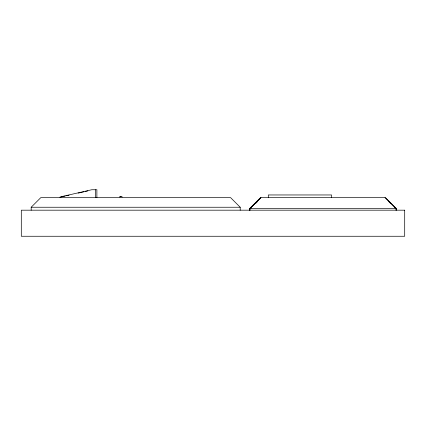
<?xml version="1.0" encoding="UTF-8"?>
<svg xmlns="http://www.w3.org/2000/svg" width="426" height="426" viewBox="0 0 426 426"><rect width="100%" height="100%" fill="white"/><g stroke="black" fill="none" stroke-linecap="round" stroke-linejoin="round"><path stroke-width="0.64" d="M119.456 197.03L120.207 196.285L120.957 197.036M120.814 196.658L121.655 196.306L122.209 197.036M31.183 210.183L31.183 207.244L40.758 197.669L230.626 197.669L240.2 207.244L240.2 210.183M260.765 197.669L249.785 208.649L249.785 210.183M249.982 210.183L249.982 208.649L260.957 197.669M250.424 208.649L251.335 207.734M255.456 203.617L257.741 201.328M61.344 196.95L65.221 196.072M66.515 195.774L69.103 195.188M78.16 193.127L83.981 191.801M85.275 191.508L87.862 190.917M31.183 207.244L240.2 207.244M249.982 208.649L395.999 208.649L395.999 210.183M385.019 197.669L395.999 208.649M388.943 201.786L390.77 203.617M394.891 207.734L395.802 208.649M396.441 210.183L396.441 208.649L385.461 197.669L260.52 197.669L249.556 208.633L249.556 210.183M331.588 197.669L331.588 194.959L268.305 194.959L268.305 197.669M96.883 197.669L96.883 189.74L91.782 189.74L60.087 196.95L60.087 197.669M95.632 189.74L95.632 197.669M404.7 210.183L21.3 210.183L21.3 236.26L404.7 236.26L404.7 210.183"/></g></svg>
